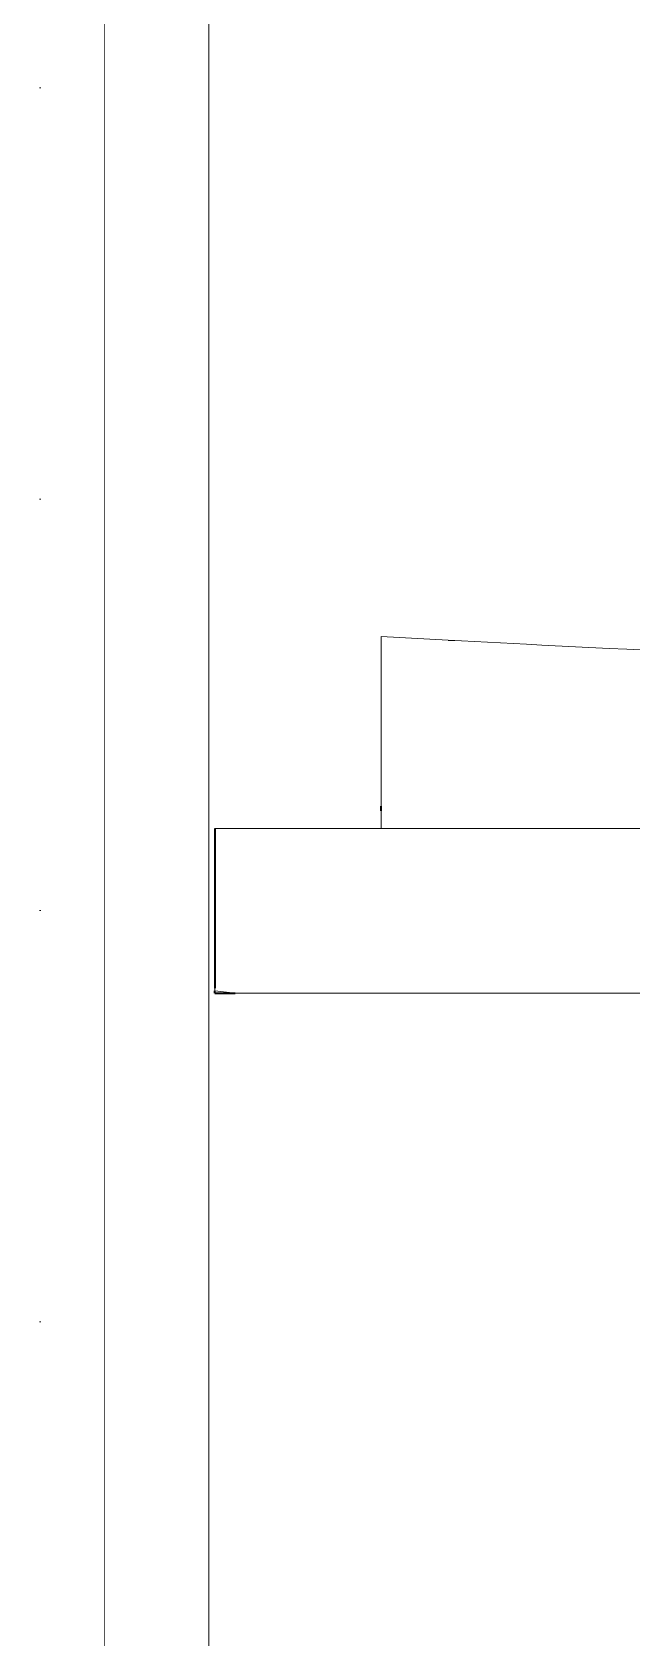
# Model space of a CAD drawing. Header units: millimetres. Extents: x -9413 to 8527, y -300 to 11224.
# Drawn here: x 1648.6 to 1757.9, y 4442.4 to 4735.2 of the extents above; entities that cross this region are included whole.
import ezdxf

# ---------------------------------------------------------------- set-up
doc = ezdxf.new("R2010")
doc.units = ezdxf.units.MM
doc.header["$MEASUREMENT"] = 0
doc.linetypes.add('Wipeout_Contour', pattern=[1000, 0, -1000])
for name, color, linetype in [('ArchiCAD Doors', 7, 'Continuous'), ('Interior - Furniture', 7, 'Continuous'), ('Structural - Bearing', 7, 'Continuous')]:
    doc.layers.add(name, color=color, linetype=linetype)
for name, color, linetype, lineweight, true_color in [('ArchiCAD Doors_Pen_No__3', 7, 'Continuous', 18, 0xff6600), ('Interior - Furniture _Pen_No__24', 7, 'Continuous', 20, 0x029e21), ('Structural - Bearing_Pen_No__177', 7, 'Continuous', 15, 0xf7e046)]:
    doc.layers.add(name, color=color, linetype=linetype, lineweight=lineweight, true_color=true_color)
doc.layers.add('Interior - Furniture _Pen_No__7', color=7, linetype='Continuous', lineweight=35)
doc.layers.add('Structural - Bearing_Pen_No__27', color=7, linetype='Continuous', lineweight=35)

# ---------------------------------------------------------------- blocks, each defined once
blk = doc.blocks.new('Section Elem_15_6')
at = {"color": 254, "linetype": 'Wipeout_Contour', "lineweight": 0, "ltscale": 612620.634525}
blk.add_wipeout([(1661.81, 4100), (3461.38, 4100), (3461.38, 4200), (2761.38, 4200), (2761.38, 4642.5), (2768.88, 4650), (3453.88, 4650), (3461.38, 4642.5), (3461.38, 5085), (3421.38, 5085), (3421.38, 5090), (3326.38, 5090), (3326.38, 5108.36), (3421.38, 5115), (3421.38, 5145), (3351.38, 5145), (3351.38, 5155), (3421.38, 5155), (3461.38, 5155), (3461.38, 7100), (1661.81, 7100), (1661.81, 6337), (1680.81, 6337), (1680.81, 6297.14), (1680.81, 6287), (1680.81, 4435), (1712.18, 4435), (1729.31, 4433.68), (1733.06, 4433.04), (1746.05, 4429.77), (1753.23, 4427.22), (1761.97, 4423.34), (1771.92, 4417.75), (1776.7, 4414.56), (1780.21, 4412.85), (1783.89, 4412.33), (1787.39, 4412.99), (1790.39, 4414.85), (1792.37, 4417.6), (1793.23, 4420.99), (1792.86, 4424.53), (1788.68, 4440.25), (1778.49, 4481.79), (1776.19, 4491.92), (1769.49, 4523.6), (1762.7, 4560), (1681.87, 4560), (1681.87, 4590), (1712.18, 4590), (1712.18, 4625), (1726.84, 4624.23), (1741.5, 4623.45), (1772.47, 4621.93), (1788.61, 4621.2), (1804.75, 4620.48), (1821.4, 4619.79), (1838.04, 4619.11), (1855.03, 4618.48), (1872.01, 4617.86), (1906.3, 4616.74), (1940.59, 4615.77), (1974.54, 4614.95), (2007.8, 4614.29), (2040.05, 4613.77), (2059.97, 4613.52), (2078.19, 4613.34), (2094.33, 4613.2), (2108.03, 4613.12), (2113.52, 4613.09), (2119, 4613.07), (2123, 4613.05), (2127, 4613.04), (2131.88, 4613.02), (2133.52, 4613.02), (2139.13, 4612.13), (2144.19, 4609.57), (2148.2, 4605.58), (2150.78, 4600.56), (2151.66, 4595.02), (2151.66, 4590), (2141.55, 4590), (2141.56, 4561.71), (2141.41, 4560.02), (2140.98, 4558.37), (2124.32, 4515.54), (2121.15, 4508.12), (2105.32, 4473.61), (2098.13, 4459.18), (2084.05, 4432.76), (2072.03, 4411.82), (2060.61, 4393.11), (2042.95, 4366.18), (2041.46, 4362.78), (2041.33, 4359.08), (2044.05, 4341.4), (2046.76, 4323.73), (2049.48, 4306.05), (2052.2, 4288.38), (2054.92, 4270.7), (2057.63, 4253.03), (2060.35, 4235.35), (2063.07, 4217.68), (2065.79, 4200), (1742.49, 4200), (1745.18, 4217.5), (1747.87, 4235.02), (1750.56, 4252.54), (1751.8, 4260.59), (1751.81, 4263.51), (1750.97, 4266.32), (1721.33, 4329.23), (1720.37, 4330.85), (1719.11, 4332.27), (1717.61, 4333.43), (1715.91, 4334.29), (1714.08, 4334.82), (1712.18, 4335), (1680.81, 4335), (1680.81, 4200), (1661.81, 4200)], dxfattribs=at).dxf.layer = 'Structural - Bearing'
blk = doc.blocks.new('Section Elem_16_6')
at = {"color": 254, "linetype": 'Wipeout_Contour', "lineweight": 0, "ltscale": 23317.444272}
blk.add_wipeout([(1661.81, 7100), (1461.81, 7100), (1461.81, 4100), (1661.81, 4100)], dxfattribs=at).dxf.layer = 'Structural - Bearing'
at = {"layer": 'Structural - Bearing_Pen_No__177', "linetype": 'Continuous'}
h = blk.add_hatch(dxfattribs=at)
h.set_pattern_fill('Gypsum_0006', color=256, style=0, pattern_type=2)
h.set_pattern_definition([(0, (0, 0), (0, 75), [0, -75])])
h.paths.add_polyline_path([(1661.81, 7100), (1461.81, 7100), (1461.81, 4100), (1661.81, 4100)])
at = {"layer": 'Structural - Bearing_Pen_No__27', "linetype": 'Continuous'}
blk.add_line((1661.81, 7100), (1661.81, 4100), dxfattribs=at)
blk = doc.blocks.new('Section Elem_19_6')
at = {"color": 254, "linetype": 'Wipeout_Contour', "lineweight": 0, "ltscale": 22586.236263}
blk.add_wipeout([(1661.81, 6337), (1661.81, 4435), (1680.81, 4435), (1680.81, 6337)], dxfattribs=at).dxf.layer = 'ArchiCAD Doors'
at = {"layer": 'ArchiCAD Doors_Pen_No__3', "linetype": 'Continuous'}
blk.add_line((1680.81, 4435), (1680.81, 6337), dxfattribs=at)
blk = doc.blocks.new('Section Elem_34_6')
at = {"color": 254, "linetype": 'Wipeout_Contour', "lineweight": 0, "ltscale": 14758.90347}
blk.add_wipeout([(1742.59, 4590), (1774.5, 4590), (1758.55, 4604.24)], dxfattribs=at).dxf.layer = 'Interior - Furniture'
at = {"color": 254, "linetype": 'Wipeout_Contour', "lineweight": 0, "ltscale": 14651.634179}
blk.add_wipeout([(1681.87, 4570), (1694.8, 4590), (1681.87, 4590)], dxfattribs=at).dxf.layer = 'Interior - Furniture'
at = {"color": 254, "linetype": 'Wipeout_Contour', "lineweight": 0, "ltscale": 14582.207957}
blk.add_wipeout([(1681.87, 4560.41), (1681.87, 4560), (1685.59, 4560)], dxfattribs=at).dxf.layer = 'Interior - Furniture'
at = {"color": 254, "linetype": 'Wipeout_Contour', "lineweight": 0, "ltscale": 14656.34374}
blk.add_wipeout([(1759.75, 4560.49), (1735.29, 4560), (1765.04, 4560)], dxfattribs=at).dxf.layer = 'Interior - Furniture'
at = {"color": 254, "linetype": 'Wipeout_Contour', "lineweight": 0, "ltscale": 14727.118435}
blk.add_wipeout([(1727.39, 4605.71), (1712.18, 4590), (1742.59, 4590)], dxfattribs=at).dxf.layer = 'Interior - Furniture'
at = {"color": 254, "linetype": 'Wipeout_Contour', "lineweight": 0, "ltscale": 14660.420864}
blk.add_wipeout([(1681.87, 4570), (1707.73, 4590), (1694.8, 4590)], dxfattribs=at).dxf.layer = 'Interior - Furniture'
at = {"color": 254, "linetype": 'Wipeout_Contour', "lineweight": 0, "ltscale": 14625.920274}
blk.add_wipeout([(1732, 4560.49), (1707.47, 4560), (1735.29, 4560)], dxfattribs=at).dxf.layer = 'Interior - Furniture'
at = {"color": 254, "linetype": 'Wipeout_Contour', "lineweight": 0, "ltscale": 14762.544831}
blk.add_wipeout([(1742.59, 4604.96), (1742.59, 4590), (1758.55, 4604.24)], dxfattribs=at).dxf.layer = 'Interior - Furniture'
at = {"color": 254, "linetype": 'Wipeout_Contour', "lineweight": 0, "ltscale": 19452.307713}
blk.add_wipeout([(1681.87, 4560.49), (1681.87, 4560.41), (1685.59, 4560), (1707.47, 4560)], dxfattribs=at).dxf.layer = 'Interior - Furniture'
at = {"color": 254, "linetype": 'Wipeout_Contour', "lineweight": 0, "ltscale": 14646.159247}
blk.add_wipeout([(1732, 4560.49), (1735.29, 4560), (1759.75, 4560.49)], dxfattribs=at).dxf.layer = 'Interior - Furniture'
at = {"color": 254, "linetype": 'Wipeout_Contour', "lineweight": 0, "ltscale": 14752.532917}
blk.add_wipeout([(1727.39, 4605.71), (1742.59, 4590), (1742.59, 4604.96)], dxfattribs=at).dxf.layer = 'Interior - Furniture'
at = {"color": 254, "linetype": 'Wipeout_Contour', "lineweight": 0, "ltscale": 14599.369238}
blk.add_wipeout([(1705.96, 4560.49), (1681.87, 4560.49), (1707.47, 4560)], dxfattribs=at).dxf.layer = 'Interior - Furniture'
at = {"color": 254, "linetype": 'Wipeout_Contour', "lineweight": 0, "ltscale": 14732.892552}
blk.add_wipeout([(1727.39, 4605.71), (1712.18, 4606.45), (1712.18, 4590)], dxfattribs=at).dxf.layer = 'Interior - Furniture'
at = {"color": 254, "linetype": 'Wipeout_Contour', "lineweight": 0, "ltscale": 14617.251424}
blk.add_wipeout([(1705.96, 4560.49), (1707.47, 4560), (1732, 4560.49)], dxfattribs=at).dxf.layer = 'Interior - Furniture'
at = {"layer": 'Interior - Furniture _Pen_No__7', "linetype": 'Continuous'}
blk.add_line((1712.18, 4593.2), (1712.18, 4594.05), dxfattribs=at)
at = {"color": 254, "linetype": 'Wipeout_Contour', "lineweight": 0, "ltscale": 14761.848991}
blk.add_wipeout([(1742.46, 4610.55), (1712.18, 4606.45), (1727.39, 4605.71)], dxfattribs=at).dxf.layer = 'Interior - Furniture'
at = {"color": 254, "linetype": 'Wipeout_Contour', "lineweight": 0, "ltscale": 14679.309727}
blk.add_wipeout([(1708.79, 4570), (1721.7, 4590), (1707.73, 4590)], dxfattribs=at).dxf.layer = 'Interior - Furniture'
at = {"color": 254, "linetype": 'Wipeout_Contour', "lineweight": 0, "ltscale": 14591.633034}
blk.add_wipeout([(1705.96, 4560.49), (1681.87, 4561.91), (1681.87, 4560.49)], dxfattribs=at).dxf.layer = 'Interior - Furniture'
at = {"color": 254, "linetype": 'Wipeout_Contour', "lineweight": 0, "ltscale": 14646.878166}
blk.add_wipeout([(1734.9, 4561.91), (1732, 4560.49), (1759.75, 4560.49)], dxfattribs=at).dxf.layer = 'Interior - Furniture'
at = {"color": 254, "linetype": 'Wipeout_Contour', "lineweight": 0, "ltscale": 14762.179985}
blk.add_wipeout([(1742.46, 4610.55), (1712.18, 4610.75), (1712.18, 4606.45)], dxfattribs=at).dxf.layer = 'Interior - Furniture'
at = {"color": 254, "linetype": 'Wipeout_Contour', "lineweight": 0, "ltscale": 14645.444878}
blk.add_wipeout([(1708.79, 4570), (1707.73, 4590), (1681.87, 4570)], dxfattribs=at).dxf.layer = 'Interior - Furniture'
at = {"color": 254, "linetype": 'Wipeout_Contour', "lineweight": 0, "ltscale": 14602.438933}
blk.add_wipeout([(1707.33, 4561.91), (1681.87, 4561.91), (1705.96, 4560.49)], dxfattribs=at).dxf.layer = 'Interior - Furniture'
at = {"color": 254, "linetype": 'Wipeout_Contour', "lineweight": 0, "ltscale": 14660.424863}
blk.add_wipeout([(1734.9, 4561.91), (1759.75, 4560.49), (1764.28, 4561.91)], dxfattribs=at).dxf.layer = 'Interior - Furniture'
at = {"layer": 'Interior - Furniture _Pen_No__7', "linetype": 'Continuous'}
for q in [(1681.87, 4560.41), (1685.59, 4560)]:
    blk.add_line((1681.87, 4560), q, dxfattribs=at)
at = {"color": 254, "linetype": 'Wipeout_Contour', "lineweight": 0, "ltscale": 14790.694972}
blk.add_wipeout([(1742.59, 4604.96), (1758.55, 4604.24), (1774.31, 4609)], dxfattribs=at).dxf.layer = 'Interior - Furniture'
at = {"color": 254, "linetype": 'Wipeout_Contour', "lineweight": 0, "ltscale": 14688.975833}
blk.add_wipeout([(1708.79, 4570), (1735.66, 4590), (1721.7, 4590)], dxfattribs=at).dxf.layer = 'Interior - Furniture'
at = {"color": 254, "linetype": 'Wipeout_Contour', "lineweight": 0, "ltscale": 14596.859792}
blk.add_wipeout([(1707.33, 4561.91), (1681.87, 4564.13), (1681.87, 4561.91)], dxfattribs=at).dxf.layer = 'Interior - Furniture'
at = {"color": 254, "linetype": 'Wipeout_Contour', "lineweight": 0, "ltscale": 14770.942287}
blk.add_wipeout([(1742.46, 4610.55), (1727.39, 4605.71), (1742.59, 4604.96)], dxfattribs=at).dxf.layer = 'Interior - Furniture'
at = {"color": 254, "linetype": 'Wipeout_Contour', "lineweight": 0, "ltscale": 14709.562083}
blk.add_wipeout([(1737.91, 4570), (1750.51, 4590), (1735.66, 4590)], dxfattribs=at).dxf.layer = 'Interior - Furniture'
at = {"color": 254, "linetype": 'Wipeout_Contour', "lineweight": 0, "ltscale": 14608.74759}
blk.add_wipeout([(1708.34, 4564.12), (1681.87, 4564.13), (1707.33, 4561.91)], dxfattribs=at).dxf.layer = 'Interior - Furniture'
at = {"color": 254, "linetype": 'Wipeout_Contour', "lineweight": 0, "ltscale": 14791.58858}
blk.add_wipeout([(1774.31, 4609), (1742.46, 4610.55), (1742.59, 4604.96)], dxfattribs=at).dxf.layer = 'Interior - Furniture'
at = {"color": 254, "linetype": 'Wipeout_Contour', "lineweight": 0, "ltscale": 14674.902776}
blk.add_wipeout([(1737.91, 4570), (1735.66, 4590), (1708.79, 4570)], dxfattribs=at).dxf.layer = 'Interior - Furniture'
at = {"color": 254, "linetype": 'Wipeout_Contour', "lineweight": 0, "ltscale": 14618.055931}
blk.add_wipeout([(1707.33, 4561.91), (1705.96, 4560.49), (1732, 4560.49)], dxfattribs=at).dxf.layer = 'Interior - Furniture'
at = {"layer": 'Interior - Furniture _Pen_No__24', "linetype": 'Continuous', "flags": 128}
blk.add_lwpolyline([(1712.18, 4590), (1707.73, 4590), (1705.77, 4590), (1694.8, 4590), (1693.35, 4590), (1681.87, 4590)], dxfattribs=at)
at = {"color": 254, "linetype": 'Wipeout_Contour', "lineweight": 0, "ltscale": 14766.729413}
blk.add_wipeout([(1742.46, 4610.55), (1712.18, 4612.13), (1712.18, 4610.75)], dxfattribs=at).dxf.layer = 'Interior - Furniture'
at = {"color": 254, "linetype": 'Wipeout_Contour', "lineweight": 0, "ltscale": 14720.034303}
blk.add_wipeout([(1737.91, 4570), (1765.35, 4590), (1750.51, 4590)], dxfattribs=at).dxf.layer = 'Interior - Furniture'
at = {"color": 254, "linetype": 'Wipeout_Contour', "lineweight": 0, "ltscale": 14625.068695}
blk.add_wipeout([(1708.68, 4566.91), (1708.79, 4570), (1681.87, 4570)], dxfattribs=at).dxf.layer = 'Interior - Furniture'
at = {"color": 254, "linetype": 'Wipeout_Contour', "lineweight": 0, "ltscale": 14630.238441}
blk.add_wipeout([(1707.33, 4561.91), (1732, 4560.49), (1734.9, 4561.91)], dxfattribs=at).dxf.layer = 'Interior - Furniture'
at = {"layer": 'Interior - Furniture _Pen_No__24', "linetype": 'Continuous', "flags": 128}
blk.add_lwpolyline([(1681.87, 4560.41), (1685.59, 4560), (1704.57, 4560), (1792.05, 4560)], dxfattribs=at)
at = {"color": 254, "linetype": 'Wipeout_Contour', "lineweight": 0, "ltscale": 14776.075184}
blk.add_wipeout([(1742.31, 4615.73), (1712.18, 4614.95), (1712.18, 4612.13)], dxfattribs=at).dxf.layer = 'Interior - Furniture'
at = {"color": 254, "linetype": 'Wipeout_Contour', "lineweight": 0, "ltscale": 14706.883853}
blk.add_wipeout([(1768.93, 4570), (1765.35, 4590), (1737.91, 4570)], dxfattribs=at).dxf.layer = 'Interior - Furniture'
at = {"color": 254, "linetype": 'Wipeout_Contour', "lineweight": 0, "ltscale": 14612.229358}
blk.add_wipeout([(1708.68, 4566.91), (1681.87, 4570), (1681.87, 4566.92)], dxfattribs=at).dxf.layer = 'Interior - Furniture'
at = {"color": 254, "linetype": 'Wipeout_Contour', "lineweight": 0, "ltscale": 14655.03016}
blk.add_wipeout([(1737.03, 4564.12), (1734.9, 4561.91), (1764.28, 4561.91)], dxfattribs=at).dxf.layer = 'Interior - Furniture'
at = {"layer": 'Interior - Furniture _Pen_No__24', "linetype": 'Continuous', "flags": 128}
blk.add_lwpolyline([(1761.86, 4590), (1750.51, 4590), (1749.59, 4590), (1747.25, 4590), (1742.59, 4590), (1735.66, 4590), (1732.82, 4590), (1721.7, 4590), (1719.2, 4590), (1717.74, 4590), (1712.18, 4590)], dxfattribs=at)
at = {"layer": 'Interior - Furniture _Pen_No__7', "linetype": 'Continuous'}
for p, q in [((1681.87, 4590), (1681.87, 4571.18)), ((1681.87, 4571.18), (1681.87, 4568.52))]:
    blk.add_line(p, q, dxfattribs=at)
at = {"color": 254, "linetype": 'Wipeout_Contour', "lineweight": 0, "ltscale": 14781.775549}
blk.add_wipeout([(1742.31, 4615.73), (1712.18, 4612.13), (1742.46, 4610.55)], dxfattribs=at).dxf.layer = 'Interior - Furniture'
at = {"color": 254, "linetype": 'Wipeout_Contour', "lineweight": 0, "ltscale": 14654.962228}
blk.add_wipeout([(1737.74, 4566.91), (1737.91, 4570), (1708.79, 4570)], dxfattribs=at).dxf.layer = 'Interior - Furniture'
at = {"color": 254, "linetype": 'Wipeout_Contour', "lineweight": 0, "ltscale": 14669.451778}
blk.add_wipeout([(1737.03, 4564.12), (1764.28, 4561.91), (1767.61, 4564.12)], dxfattribs=at).dxf.layer = 'Interior - Furniture'
at = {"color": 254, "linetype": 'Wipeout_Contour', "lineweight": 0, "ltscale": 14780.490594}
blk.add_wipeout([(1742.31, 4615.73), (1712.18, 4617.29), (1712.18, 4614.95)], dxfattribs=at).dxf.layer = 'Interior - Furniture'
at = {"color": 254, "linetype": 'Wipeout_Contour', "lineweight": 0, "ltscale": 14641.169258}
blk.add_wipeout([(1708.68, 4566.91), (1737.74, 4566.91), (1708.79, 4570)], dxfattribs=at).dxf.layer = 'Interior - Furniture'
at = {"color": 254, "linetype": 'Wipeout_Contour', "lineweight": 0, "ltscale": 14788.164174}
blk.add_wipeout([(1742.09, 4619.86), (1712.18, 4618.83), (1712.18, 4617.29)], dxfattribs=at).dxf.layer = 'Interior - Furniture'
at = {"color": 254, "linetype": 'Wipeout_Contour', "lineweight": 0, "ltscale": 14810.661112}
blk.add_wipeout([(1742.46, 4610.55), (1774.31, 4609), (1774.03, 4614.18)], dxfattribs=at).dxf.layer = 'Interior - Furniture'
at = {"color": 254, "linetype": 'Wipeout_Contour', "lineweight": 0, "ltscale": 14687.437925}
blk.add_wipeout([(1768.69, 4566.91), (1768.93, 4570), (1737.91, 4570)], dxfattribs=at).dxf.layer = 'Interior - Furniture'
at = {"color": 254, "linetype": 'Wipeout_Contour', "lineweight": 0, "ltscale": 14603.988013}
blk.add_wipeout([(1708.34, 4564.12), (1681.87, 4566.92), (1681.87, 4564.13)], dxfattribs=at).dxf.layer = 'Interior - Furniture'
at = {"color": 254, "linetype": 'Wipeout_Contour', "lineweight": 0, "ltscale": 14795.260345}
blk.add_wipeout([(1742.09, 4619.86), (1712.18, 4617.29), (1742.31, 4615.73)], dxfattribs=at).dxf.layer = 'Interior - Furniture'
at = {"color": 254, "linetype": 'Wipeout_Contour', "lineweight": 0, "ltscale": 14672.798028}
blk.add_wipeout([(1737.74, 4566.91), (1768.69, 4566.91), (1737.91, 4570)], dxfattribs=at).dxf.layer = 'Interior - Furniture'
at = {"color": 254, "linetype": 'Wipeout_Contour', "lineweight": 0, "ltscale": 14616.515042}
blk.add_wipeout([(1708.68, 4566.91), (1681.87, 4566.92), (1708.34, 4564.12)], dxfattribs=at).dxf.layer = 'Interior - Furniture'
at = {"layer": 'Interior - Furniture _Pen_No__24', "linetype": 'Continuous', "flags": 128}
blk.add_lwpolyline([(1681.87, 4590), (1681.87, 4571.18), (1681.87, 4568.52), (1681.87, 4565.7), (1681.87, 4563.08), (1681.87, 4560.88), (1681.87, 4560.41)], dxfattribs=at)
at = {"layer": 'Interior - Furniture _Pen_No__7', "linetype": 'Continuous'}
for p, q in [((1681.87, 4571.18), (1681.87, 4560.88)), ((1681.87, 4568.52), (1681.87, 4565.7)), ((1681.87, 4565.7), (1681.87, 4563.08))]:
    blk.add_line(p, q, dxfattribs=at)
at = {"color": 254, "linetype": 'Wipeout_Contour', "lineweight": 0, "ltscale": 14791.854822}
blk.add_wipeout([(1742.09, 4619.86), (1712.18, 4621.43), (1712.18, 4618.83)], dxfattribs=at).dxf.layer = 'Interior - Furniture'
at = {"color": 254, "linetype": 'Wipeout_Contour', "lineweight": 0, "ltscale": 14806.275129}
blk.add_wipeout([(1742.31, 4615.73), (1742.46, 4610.55), (1774.03, 4614.18)], dxfattribs=at).dxf.layer = 'Interior - Furniture'
at = {"color": 254, "linetype": 'Wipeout_Contour', "lineweight": 0, "ltscale": 14624.654587}
blk.add_wipeout([(1708.34, 4564.12), (1707.33, 4561.91), (1734.9, 4561.91)], dxfattribs=at).dxf.layer = 'Interior - Furniture'
at = {"color": 254, "linetype": 'Wipeout_Contour', "lineweight": 0, "ltscale": 14797.434272}
blk.add_wipeout([(1741.81, 4622.53), (1712.18, 4622.05), (1712.18, 4621.43)], dxfattribs=at).dxf.layer = 'Interior - Furniture'
at = {"color": 254, "linetype": 'Wipeout_Contour', "lineweight": 0, "ltscale": 14823.970704}
blk.add_wipeout([(1773.61, 4618.32), (1742.31, 4615.73), (1774.03, 4614.18)], dxfattribs=at).dxf.layer = 'Interior - Furniture'
at = {"color": 254, "linetype": 'Wipeout_Contour', "lineweight": 0, "ltscale": 14637.832352}
blk.add_wipeout([(1708.34, 4564.12), (1734.9, 4561.91), (1737.03, 4564.12)], dxfattribs=at).dxf.layer = 'Interior - Furniture'
at = {"color": 254, "linetype": 'Wipeout_Contour', "lineweight": 0, "ltscale": 14805.527694}
blk.add_wipeout([(1741.81, 4622.53), (1712.18, 4621.43), (1742.09, 4619.86)], dxfattribs=at).dxf.layer = 'Interior - Furniture'
at = {"color": 254, "linetype": 'Wipeout_Contour', "lineweight": 0, "ltscale": 14663.9914}
blk.add_wipeout([(1737.74, 4566.91), (1737.03, 4564.12), (1767.61, 4564.12)], dxfattribs=at).dxf.layer = 'Interior - Furniture'
at = {"color": 254, "linetype": 'Wipeout_Contour', "lineweight": 0, "ltscale": 14799.619822}
blk.add_wipeout([(1741.81, 4622.53), (1712.18, 4624.09), (1712.18, 4622.05)], dxfattribs=at).dxf.layer = 'Interior - Furniture'
at = {"color": 254, "linetype": 'Wipeout_Contour', "lineweight": 0, "ltscale": 14678.537184}
blk.add_wipeout([(1737.74, 4566.91), (1767.61, 4564.12), (1768.69, 4566.91)], dxfattribs=at).dxf.layer = 'Interior - Furniture'
at = {"color": 254, "linetype": 'Wipeout_Contour', "lineweight": 0, "ltscale": 14798.713383}
blk.add_wipeout([(1726.84, 4624.23), (1712.18, 4624.23), (1712.18, 4624.09)], dxfattribs=at).dxf.layer = 'Interior - Furniture'
at = {"color": 254, "linetype": 'Wipeout_Contour', "lineweight": 0, "ltscale": 14632.644248}
blk.add_wipeout([(1708.68, 4566.91), (1708.34, 4564.12), (1737.03, 4564.12)], dxfattribs=at).dxf.layer = 'Interior - Furniture'
at = {"color": 254, "linetype": 'Wipeout_Contour', "lineweight": 0, "ltscale": 14807.897497}
blk.add_wipeout([(1741.5, 4623.45), (1726.84, 4624.23), (1712.18, 4624.09)], dxfattribs=at).dxf.layer = 'Interior - Furniture'
at = {"color": 254, "linetype": 'Wipeout_Contour', "lineweight": 0, "ltscale": 14646.2308}
blk.add_wipeout([(1708.68, 4566.91), (1737.03, 4564.12), (1737.74, 4566.91)], dxfattribs=at).dxf.layer = 'Interior - Furniture'
at = {"color": 254, "linetype": 'Wipeout_Contour', "lineweight": 0, "ltscale": 14811.177063}
blk.add_wipeout([(1741.81, 4622.53), (1741.5, 4623.45), (1712.18, 4624.09)], dxfattribs=at).dxf.layer = 'Interior - Furniture'
at = {"color": 254, "linetype": 'Wipeout_Contour', "lineweight": 0, "ltscale": 14798.628928}
blk.add_wipeout([(1726.84, 4624.23), (1712.18, 4625), (1712.18, 4624.23)], dxfattribs=at).dxf.layer = 'Interior - Furniture'
at = {"color": 254, "linetype": 'Wipeout_Contour', "lineweight": 0, "ltscale": 14825.557224}
blk.add_wipeout([(1741.81, 4622.53), (1756.99, 4622.69), (1741.5, 4623.45)], dxfattribs=at).dxf.layer = 'Interior - Furniture'
at = {"layer": 'Interior - Furniture _Pen_No__24', "linetype": 'Continuous', "flags": 128}
blk.add_lwpolyline([(1712.18, 4625), (1712.18, 4597.45), (1712.18, 4597.09), (1712.18, 4597.05), (1712.18, 4596.49), (1712.18, 4596.34), (1712.18, 4595.74), (1712.18, 4595.4), (1712.18, 4594.9), (1712.18, 4594.32), (1712.18, 4594.05), (1712.18, 4593.2), (1712.18, 4590)], dxfattribs=at)
at = {"color": 254, "linetype": 'Wipeout_Contour', "lineweight": 0, "ltscale": 14835.545822}
blk.add_wipeout([(1741.81, 4622.53), (1772.47, 4621.93), (1756.99, 4622.69)], dxfattribs=at).dxf.layer = 'Interior - Furniture'
at = {"color": 254, "linetype": 'Wipeout_Contour', "lineweight": 0, "ltscale": 14839.348319}
blk.add_wipeout([(1741.81, 4622.53), (1773.05, 4620.99), (1772.47, 4621.93)], dxfattribs=at).dxf.layer = 'Interior - Furniture'
at = {"color": 254, "linetype": 'Wipeout_Contour', "lineweight": 0, "ltscale": 14818.495622}
blk.add_wipeout([(1742.09, 4619.86), (1742.31, 4615.73), (1773.61, 4618.32)], dxfattribs=at).dxf.layer = 'Interior - Furniture'
at = {"color": 254, "linetype": 'Wipeout_Contour', "lineweight": 0, "ltscale": 14833.952875}
blk.add_wipeout([(1773.05, 4620.99), (1742.09, 4619.86), (1773.61, 4618.32)], dxfattribs=at).dxf.layer = 'Interior - Furniture'
at = {"color": 254, "linetype": 'Wipeout_Contour', "lineweight": 0, "ltscale": 14826.785551}
blk.add_wipeout([(1741.81, 4622.53), (1742.09, 4619.86), (1773.05, 4620.99)], dxfattribs=at).dxf.layer = 'Interior - Furniture'
at = {"layer": 'Interior - Furniture _Pen_No__24', "linetype": 'Continuous', "flags": 128}
blk.add_lwpolyline([(1769.01, 4622.1), (1756.99, 4622.69), (1753.78, 4622.85), (1741.5, 4623.45), (1738.7, 4623.6), (1726.84, 4624.23), (1724.4, 4624.36), (1712.18, 4625)], dxfattribs=at)

msp = doc.modelspace()

# ---------------------------------------------------------------- block references
at = {"layer": 'Structural - Bearing'}
msp.add_blockref('Section Elem_15_6', (0, 0), dxfattribs=at)

# ---------------------------------------------------------------- next in the draw order: block references
msp.add_blockref('Section Elem_16_6', (0, 0), dxfattribs=at)

# ---------------------------------------------------------------- next in the draw order: block references
at = {"layer": 'ArchiCAD Doors'}
msp.add_blockref('Section Elem_19_6', (0, 0), dxfattribs=at)

# ---------------------------------------------------------------- next in the draw order: block references
at = {"layer": 'Interior - Furniture'}
msp.add_blockref('Section Elem_34_6', (0, 0), dxfattribs=at)

doc.saveas('drawing.dxf')
